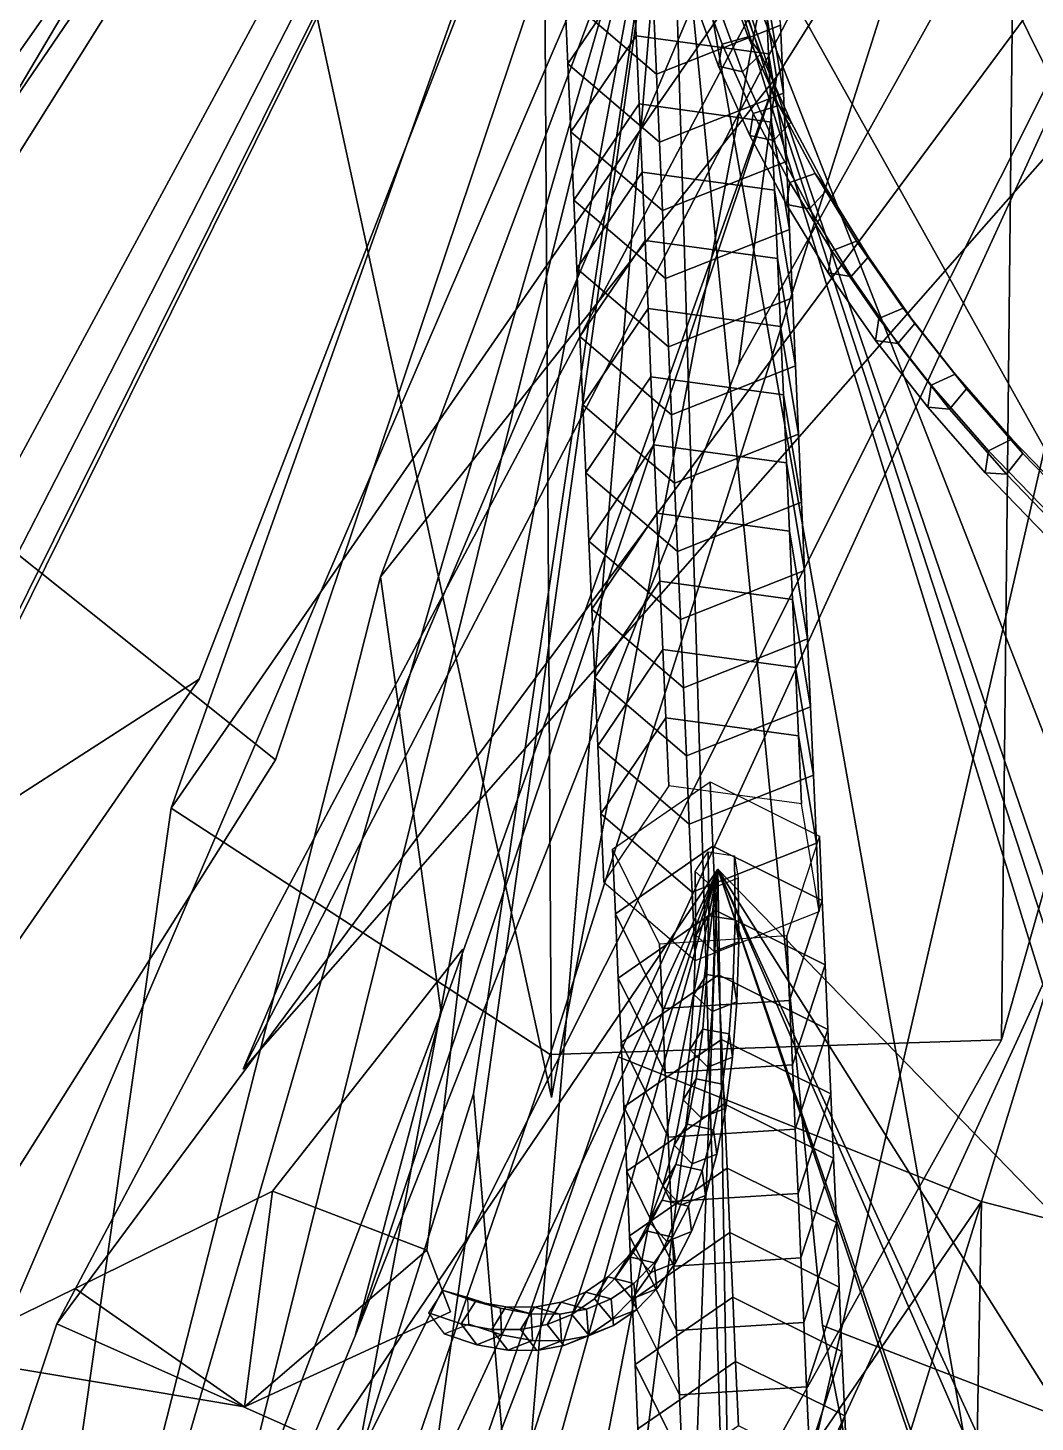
# Model space of a CAD drawing. Header units: metres. Extents: x -366 to 149, y -229 to 234.
# Drawn here: x -135.88 to -124.49, y -144.41 to -128.63 of the extents above; entities that cross this region are included whole.
import ezdxf

# ---------------------------------------------------------------- set-up
doc = ezdxf.new("R2010")
doc.units = ezdxf.units.M

msp = doc.modelspace()

# ---------------------------------------------------------------- linework, layer by layer
at = {"layer": 'coral-li_Intrnd', "color": 3}
for points in [[(-129.0708, -127.1752, 722.5532), (-129.037, -127.947, 723.6074), (-129.7748, -129.036, 722.8338), (-129.8086, -128.2641, 721.7796)], [(-129.8424, -127.4922, 720.7254), (-129.8086, -128.2641, 721.7796), (-128.7722, -129.1517, 721.0964), (-128.806, -128.3799, 720.0422)], [(-127.3688, -128.5969, 721.4577), (-127.335, -129.3687, 722.5119), (-127.5377, -128.1515, 723.4097), (-127.5715, -127.3796, 722.3555)], [(-128.806, -128.3799, 720.0422), (-128.7722, -129.1517, 721.0964), (-127.3688, -128.5969, 721.4577), (-127.4026, -127.825, 720.4035)], [(-129.037, -127.947, 723.6074), (-129.0031, -128.7189, 724.6616), (-129.741, -129.8079, 723.888), (-129.7748, -129.036, 722.8338)], [(-127.5377, -128.1515, 723.4097), (-127.5039, -128.9234, 724.4639), (-129.0031, -128.7189, 724.6616), (-129.037, -127.947, 723.6074)], [(-129.8086, -128.2641, 721.7796), (-129.7748, -129.036, 722.8338), (-128.7384, -129.9236, 722.1506), (-128.7722, -129.1517, 721.0964)], [(-127.335, -129.3687, 722.5119), (-127.3011, -130.1406, 723.5661), (-127.5039, -128.9234, 724.4639), (-127.5377, -128.1515, 723.4097)], [(-128.7722, -129.1517, 721.0964), (-128.7384, -129.9236, 722.1506), (-127.335, -129.3687, 722.5119), (-127.3688, -128.5969, 721.4577)], [(-129.0031, -128.7189, 724.6616), (-128.9693, -129.4908, 725.7158), (-129.7071, -130.5797, 724.9422), (-129.741, -129.8079, 723.888)], [(-127.5039, -128.9234, 724.4639), (-127.4701, -129.6953, 725.5181), (-128.9693, -129.4908, 725.7158), (-129.0031, -128.7189, 724.6616)], [(-127.3011, -130.1406, 723.5661), (-127.2673, -130.9125, 724.6203), (-127.4701, -129.6953, 725.5181), (-127.5039, -128.9234, 724.4639)], [(-129.7748, -129.036, 722.8338), (-129.741, -129.8079, 723.888), (-128.7046, -130.6955, 723.2048), (-128.7384, -129.9236, 722.1506)], [(-128.7384, -129.9236, 722.1506), (-128.7046, -130.6955, 723.2048), (-127.3011, -130.1406, 723.5661), (-127.335, -129.3687, 722.5119)], [(-128.9693, -129.4908, 725.7158), (-128.9355, -130.2627, 726.77), (-129.6733, -131.3516, 725.9964), (-129.7071, -130.5797, 724.9422)], [(-127.4701, -129.6953, 725.5181), (-127.4363, -130.4672, 726.5723), (-128.9355, -130.2627, 726.77), (-128.9693, -129.4908, 725.7158)], [(-127.2673, -130.9125, 724.6203), (-127.2335, -131.6844, 725.6745), (-127.4363, -130.4672, 726.5723), (-127.4701, -129.6953, 725.5181)], [(-129.741, -129.8079, 723.888), (-129.7071, -130.5797, 724.9422), (-128.6708, -131.4674, 724.259), (-128.7046, -130.6955, 723.2048)], [(-128.7046, -130.6955, 723.2048), (-128.6708, -131.4674, 724.259), (-127.2673, -130.9125, 724.6203), (-127.3011, -130.1406, 723.5661)], [(-128.9355, -130.2627, 726.77), (-128.9017, -131.0346, 727.8242), (-129.6395, -132.1235, 727.0506), (-129.6733, -131.3516, 725.9964)], [(-127.4363, -130.4672, 726.5723), (-127.4025, -131.239, 727.6265), (-128.9017, -131.0346, 727.8242), (-128.9355, -130.2627, 726.77)], [(-127.2335, -131.6844, 725.6745), (-127.1997, -132.4563, 726.7287), (-127.4025, -131.239, 727.6265), (-127.4363, -130.4672, 726.5723)], [(-129.7071, -130.5797, 724.9422), (-129.6733, -131.3516, 725.9964), (-128.637, -132.2393, 725.3132), (-128.6708, -131.4674, 724.259)], [(-128.6708, -131.4674, 724.259), (-128.637, -132.2393, 725.3132), (-127.2335, -131.6844, 725.6745), (-127.2673, -130.9125, 724.6203)], [(-128.9017, -131.0346, 727.8242), (-128.8679, -131.8064, 728.8784), (-129.6057, -132.8954, 728.1048), (-129.6395, -132.1235, 727.0506)], [(-127.4025, -131.239, 727.6265), (-127.3687, -132.0109, 728.6807), (-128.8679, -131.8064, 728.8784), (-128.9017, -131.0346, 727.8242)], [(-127.1997, -132.4563, 726.7287), (-127.1659, -133.2281, 727.7829), (-127.3687, -132.0109, 728.6807), (-127.4025, -131.239, 727.6265)], [(-129.6733, -131.3516, 725.9964), (-129.6395, -132.1235, 727.0506), (-128.6031, -133.0111, 726.3674), (-128.637, -132.2393, 725.3132)], [(-128.637, -132.2393, 725.3132), (-128.6031, -133.0111, 726.3674), (-127.1997, -132.4563, 726.7287), (-127.2335, -131.6844, 725.6745)], [(-128.8679, -131.8064, 728.8784), (-128.8341, -132.5783, 729.9326), (-129.5719, -133.6673, 729.159), (-129.6057, -132.8954, 728.1048)], [(-127.3687, -132.0109, 728.6807), (-127.3348, -132.7828, 729.7349), (-128.8341, -132.5783, 729.9326), (-128.8679, -131.8064, 728.8784)], [(-127.1659, -133.2281, 727.7829), (-127.1321, -134, 728.8371), (-127.3348, -132.7828, 729.7349), (-127.3687, -132.0109, 728.6807)], [(-129.6395, -132.1235, 727.0506), (-129.6057, -132.8954, 728.1048), (-128.5693, -133.783, 727.4216), (-128.6031, -133.0111, 726.3674)], [(-128.6031, -133.0111, 726.3674), (-128.5693, -133.783, 727.4216), (-127.1659, -133.2281, 727.7829), (-127.1997, -132.4563, 726.7287)], [(-128.8341, -132.5783, 729.9326), (-128.8003, -133.3502, 730.9868), (-129.5381, -134.4391, 730.2132), (-129.5719, -133.6673, 729.159)], [(-127.3348, -132.7828, 729.7349), (-127.301, -133.5547, 730.7891), (-128.8003, -133.3502, 730.9868), (-128.8341, -132.5783, 729.9326)], [(-127.1321, -134, 728.8371), (-127.0983, -134.7719, 729.8913), (-127.301, -133.5547, 730.7891), (-127.3348, -132.7828, 729.7349)], [(-129.6057, -132.8954, 728.1048), (-129.5719, -133.6673, 729.159), (-128.5355, -134.5549, 728.4758), (-128.5693, -133.783, 727.4216)], [(-128.8003, -133.3502, 730.9868), (-128.7664, -134.1221, 732.041), (-129.5043, -135.211, 731.2674), (-129.5381, -134.4391, 730.2132)], [(-127.301, -133.5547, 730.7891), (-127.2672, -134.3266, 731.8433), (-128.7664, -134.1221, 732.041), (-128.8003, -133.3502, 730.9868)], [(-128.5693, -133.783, 727.4216), (-128.5355, -134.5549, 728.4758), (-127.1321, -134, 728.8371), (-127.1659, -133.2281, 727.7829)], [(-129.5719, -133.6673, 729.159), (-129.5381, -134.4391, 730.2132), (-128.5017, -135.3268, 729.53), (-128.5355, -134.5549, 728.4758)], [(-127.0983, -134.7719, 729.8913), (-127.0645, -135.5438, 730.9455), (-127.2672, -134.3266, 731.8433), (-127.301, -133.5547, 730.7891)], [(-128.7664, -134.1221, 732.041), (-128.7326, -134.894, 733.0952), (-129.4704, -135.9829, 732.3216), (-129.5043, -135.211, 731.2674)], [(-127.2672, -134.3266, 731.8433), (-127.2334, -135.0984, 732.8975), (-128.7326, -134.894, 733.0952), (-128.7664, -134.1221, 732.041)], [(-128.5355, -134.5549, 728.4758), (-128.5017, -135.3268, 729.53), (-127.0983, -134.7719, 729.8913), (-127.1321, -134, 728.8371)], [(-129.5381, -134.4391, 730.2132), (-129.5043, -135.211, 731.2674), (-128.4679, -136.0987, 730.5842), (-128.5017, -135.3268, 729.53)], [(-127.0645, -135.5438, 730.9455), (-127.0306, -136.3157, 731.9997), (-127.2334, -135.0984, 732.8975), (-127.2672, -134.3266, 731.8433)], [(-128.5017, -135.3268, 729.53), (-128.4679, -136.0987, 730.5842), (-127.0645, -135.5438, 730.9455), (-127.0983, -134.7719, 729.8913)], [(-128.7326, -134.894, 733.0952), (-128.6988, -135.6658, 734.1494), (-129.4366, -136.7548, 733.3758), (-129.4704, -135.9829, 732.3216)], [(-127.2334, -135.0984, 732.8975), (-127.1996, -135.8703, 733.9517), (-128.6988, -135.6658, 734.1494), (-128.7326, -134.894, 733.0952)], [(-129.5043, -135.211, 731.2674), (-129.4704, -135.9829, 732.3216), (-128.4341, -136.8705, 731.6384), (-128.4679, -136.0987, 730.5842)], [(-127.0306, -136.3157, 731.9997), (-126.9968, -137.0876, 733.0539), (-127.1996, -135.8703, 733.9517), (-127.2334, -135.0984, 732.8975)], [(-128.4679, -136.0987, 730.5842), (-128.4341, -136.8705, 731.6384), (-127.0306, -136.3157, 731.9997), (-127.0645, -135.5438, 730.9455)], [(-128.6988, -135.6658, 734.1494), (-128.665, -136.4377, 735.2036), (-129.4028, -137.5267, 734.43), (-129.4366, -136.7548, 733.3758)], [(-127.1996, -135.8703, 733.9517), (-127.1658, -136.6422, 735.0059), (-128.665, -136.4377, 735.2036), (-128.6988, -135.6658, 734.1494)], [(-126.9968, -137.0876, 733.0539), (-126.963, -137.8594, 734.1081), (-127.1658, -136.6422, 735.0059), (-127.1996, -135.8703, 733.9517)], [(-129.4704, -135.9829, 732.3216), (-129.4366, -136.7548, 733.3758), (-128.4003, -137.6424, 732.6926), (-128.4341, -136.8705, 731.6384)], [(-128.4341, -136.8705, 731.6384), (-128.4003, -137.6424, 732.6926), (-126.9968, -137.0876, 733.0539), (-127.0306, -136.3157, 731.9997)], [(-128.665, -136.4377, 735.2036), (-128.6312, -137.2096, 736.2578), (-129.369, -138.2986, 735.4842), (-129.4028, -137.5267, 734.43)], [(-127.1658, -136.6422, 735.0059), (-127.132, -137.4141, 736.0601), (-128.6312, -137.2096, 736.2578), (-128.665, -136.4377, 735.2036)], [(-126.963, -137.8594, 734.1081), (-126.9292, -138.6313, 735.1623), (-127.132, -137.4141, 736.0601), (-127.1658, -136.6422, 735.0059)], [(-129.4366, -136.7548, 733.3758), (-129.4028, -137.5267, 734.43), (-128.3665, -138.4143, 733.7468), (-128.4003, -137.6424, 732.6926)], [(-128.4003, -137.6424, 732.6926), (-128.3665, -138.4143, 733.7468), (-126.963, -137.8594, 734.1081), (-126.9968, -137.0876, 733.0539)], [(-128.1649, -137.1631, 736.2769), (-128.133, -137.8922, 737.2727), (-129.2371, -138.6564, 736.7486), (-129.269, -137.9273, 735.7528)], [(-126.9283, -137.7786, 735.7866), (-126.8963, -138.5077, 736.7823), (-128.133, -137.8922, 737.2727), (-128.1649, -137.1631, 736.2769)], [(-129.4028, -137.5267, 734.43), (-129.369, -138.2986, 735.4842), (-128.3326, -139.1862, 734.801), (-128.3665, -138.4143, 733.7468)], [(-129.269, -137.9273, 735.7528), (-129.2371, -138.6564, 736.7486), (-128.7043, -139.7289, 735.9463), (-128.7362, -138.9998, 734.9505)], [(-128.133, -137.8922, 737.2727), (-128.101, -138.6213, 738.2685), (-129.2051, -139.3855, 737.7444), (-129.2371, -138.6564, 736.7486)], [(-128.3665, -138.4143, 733.7468), (-128.3326, -139.1862, 734.801), (-126.9292, -138.6313, 735.1623), (-126.963, -137.8594, 734.1081)], [(-126.8963, -138.5077, 736.7823), (-126.8644, -139.2368, 737.7781), (-128.101, -138.6213, 738.2685), (-128.133, -137.8922, 737.2727)], [(-127.2978, -138.9084, 734.9713), (-127.2659, -139.6375, 735.967), (-126.8963, -138.5077, 736.7823), (-126.9283, -137.7786, 735.7866)], [(-127.2659, -139.6375, 735.967), (-127.234, -140.3666, 736.9628), (-126.8644, -139.2368, 737.7781), (-126.8963, -138.5077, 736.7823)], [(-129.2371, -138.6564, 736.7486), (-129.2051, -139.3855, 737.7444), (-128.6723, -140.4579, 736.9421), (-128.7043, -139.7289, 735.9463)], [(-128.101, -138.6213, 738.2685), (-128.0691, -139.3504, 739.2643), (-129.1732, -140.1146, 738.7402), (-129.2051, -139.3855, 737.7444)], [(-126.8644, -139.2368, 737.7781), (-126.8324, -139.9659, 738.7739), (-128.0691, -139.3504, 739.2643), (-128.101, -138.6213, 738.2685)], [(-128.7362, -138.9998, 734.9505), (-128.7043, -139.7289, 735.9463), (-127.2659, -139.6375, 735.967), (-127.2978, -138.9084, 734.9713)], [(-128.0691, -139.3504, 739.2643), (-128.0372, -140.0795, 740.2601), (-129.1413, -140.8437, 739.736), (-129.1732, -140.1146, 738.7402)], [(-126.8324, -139.9659, 738.7739), (-126.8005, -140.695, 739.7697), (-128.0372, -140.0795, 740.2601), (-128.0691, -139.3504, 739.2643)], [(-127.234, -140.3666, 736.9628), (-127.202, -141.0957, 737.9586), (-126.8324, -139.9659, 738.7739), (-126.8644, -139.2368, 737.7781)], [(-129.2051, -139.3855, 737.7444), (-129.1732, -140.1146, 738.7402), (-128.6404, -141.187, 737.9379), (-128.6723, -140.4579, 736.9421)], [(-128.7043, -139.7289, 735.9463), (-128.6723, -140.4579, 736.9421), (-127.234, -140.3666, 736.9628), (-127.2659, -139.6375, 735.967)], [(-127.202, -141.0957, 737.9586), (-127.1701, -141.8248, 738.9544), (-126.8005, -140.695, 739.7697), (-126.8324, -139.9659, 738.7739)], [(-129.1732, -140.1146, 738.7402), (-129.1413, -140.8437, 739.736), (-128.6085, -141.9161, 738.9337), (-128.6404, -141.187, 737.9379)], [(-128.0372, -140.0795, 740.2601), (-128.0052, -140.8086, 741.2559), (-129.1093, -141.5728, 740.7318), (-129.1413, -140.8437, 739.736)], [(-126.8005, -140.695, 739.7697), (-126.7686, -141.4241, 740.7655), (-128.0052, -140.8086, 741.2559), (-128.0372, -140.0795, 740.2601)], [(-128.6723, -140.4579, 736.9421), (-128.6404, -141.187, 737.9379), (-127.202, -141.0957, 737.9586), (-127.234, -140.3666, 736.9628)], [(-127.1701, -141.8248, 738.9544), (-127.1382, -142.5539, 739.9502), (-126.7686, -141.4241, 740.7655), (-126.8005, -140.695, 739.7697)], [(-129.1413, -140.8437, 739.736), (-129.1093, -141.5728, 740.7318), (-128.5765, -142.6452, 739.9294), (-128.6085, -141.9161, 738.9337)], [(-128.0052, -140.8086, 741.2559), (-127.9733, -141.5377, 742.2516), (-129.0774, -142.3019, 741.7275), (-129.1093, -141.5728, 740.7318)], [(-126.7686, -141.4241, 740.7655), (-126.7366, -142.1532, 741.7613), (-127.9733, -141.5377, 742.2516), (-128.0052, -140.8086, 741.2559)], [(-128.6404, -141.187, 737.9379), (-128.6085, -141.9161, 738.9337), (-127.1701, -141.8248, 738.9544), (-127.202, -141.0957, 737.9586)], [(-127.9733, -141.5377, 742.2516), (-127.9413, -142.2668, 743.2474), (-129.0455, -143.031, 742.7233), (-129.0774, -142.3019, 741.7275)], [(-126.7366, -142.1532, 741.7613), (-126.7047, -142.8823, 742.7571), (-127.9413, -142.2668, 743.2474), (-127.9733, -141.5377, 742.2516)], [(-127.1382, -142.5539, 739.9502), (-127.1062, -143.283, 740.946), (-126.7366, -142.1532, 741.7613), (-126.7686, -141.4241, 740.7655)], [(-129.1093, -141.5728, 740.7318), (-129.0774, -142.3019, 741.7275), (-128.5446, -143.3743, 740.9252), (-128.5765, -142.6452, 739.9294)], [(-128.6085, -141.9161, 738.9337), (-128.5765, -142.6452, 739.9294), (-127.1382, -142.5539, 739.9502), (-127.1701, -141.8248, 738.9544)], [(-127.1062, -143.283, 740.946), (-127.0743, -144.0121, 741.9418), (-126.7047, -142.8823, 742.7571), (-126.7366, -142.1532, 741.7613)], [(-129.0774, -142.3019, 741.7275), (-129.0455, -143.031, 742.7233), (-128.5126, -144.1034, 741.921), (-128.5446, -143.3743, 740.9252)], [(-127.9413, -142.2668, 743.2474), (-127.9094, -142.9959, 744.2432), (-129.0135, -143.7601, 743.7191), (-129.0455, -143.031, 742.7233)], [(-126.7047, -142.8823, 742.7571), (-126.6728, -143.6114, 743.7529), (-127.9094, -142.9959, 744.2432), (-127.9413, -142.2668, 743.2474)], [(-128.5765, -142.6452, 739.9294), (-128.5446, -143.3743, 740.9252), (-127.1062, -143.283, 740.946), (-127.1382, -142.5539, 739.9502)], [(-127.0743, -144.0121, 741.9418), (-127.0423, -144.7412, 742.9376), (-126.6728, -143.6114, 743.7529), (-126.7047, -142.8823, 742.7571)], [(-129.0455, -143.031, 742.7233), (-129.0135, -143.7601, 743.7191), (-128.4807, -144.8325, 742.9168), (-128.5126, -144.1034, 741.921)], [(-127.9094, -142.9959, 744.2432), (-127.8775, -143.725, 745.239), (-128.9816, -144.4892, 744.7149), (-129.0135, -143.7601, 743.7191)], [(-126.6728, -143.6114, 743.7529), (-126.6408, -144.3405, 744.7487), (-127.8775, -143.725, 745.239), (-127.9094, -142.9959, 744.2432)], [(-128.5446, -143.3743, 740.9252), (-128.5126, -144.1034, 741.921), (-127.0743, -144.0121, 741.9418), (-127.1062, -143.283, 740.946)], [(-127.0423, -144.7412, 742.9376), (-127.0104, -145.4703, 743.9333), (-126.6408, -144.3405, 744.7487), (-126.6728, -143.6114, 743.7529)], [(-129.0135, -143.7601, 743.7191), (-128.9816, -144.4892, 744.7149), (-128.4488, -145.5616, 743.9126), (-128.4807, -144.8325, 742.9168)], [(-127.8775, -143.725, 745.239), (-127.8455, -144.4541, 746.2348), (-128.9496, -145.2183, 745.7107), (-128.9816, -144.4892, 744.7149)], [(-126.6408, -144.3405, 744.7487), (-126.6089, -145.0696, 745.7444), (-127.8455, -144.4541, 746.2348), (-127.8775, -143.725, 745.239)], [(-128.5126, -144.1034, 741.921), (-128.4807, -144.8325, 742.9168), (-127.0423, -144.7412, 742.9376), (-127.0743, -144.0121, 741.9418)], [(-127.0104, -145.4703, 743.9333), (-126.9785, -146.1994, 744.9291), (-126.6089, -145.0696, 745.7444), (-126.6408, -144.3405, 744.7487)]]:
    msp.add_3dface(points, dxfattribs=at)
at = {"layer": 'coral-li_Leaf', "color": 3}
for points in [[(-130.9624, -139.0569, 759.811), (-133.1177, -141.7992, 761.4067), (-131.3704, -142.4635, 759.0169)], [(-130.9624, -139.0569, 759.811), (-131.3704, -142.4635, 759.0169), (-133.1177, -141.7992, 761.4067)], [(-133.4329, -144.2392, 758.2195), (-133.1177, -141.7992, 761.4067), (-135.3484, -142.899, 760.5157)], [(-133.4329, -144.2392, 758.2195), (-135.3484, -142.899, 760.5157), (-133.1177, -141.7992, 761.4067)], [(-131.3704, -142.4635, 759.0169), (-133.1177, -141.7992, 761.4067), (-133.4329, -144.2392, 758.2195)], [(-131.3704, -142.4635, 759.0169), (-133.4329, -144.2392, 758.2195), (-133.1177, -141.7992, 761.4067)], [(-131.3704, -142.4635, 759.0169), (-133.4329, -144.2392, 758.2195), (-131.1022, -143.164, 755.0024)], [(-131.3704, -142.4635, 759.0169), (-131.1022, -143.164, 755.0024), (-133.4329, -144.2392, 758.2195)], [(-135.3484, -142.899, 760.5157), (-136.8984, -143.6559, 757.7507), (-133.4329, -144.2392, 758.2195)], [(-135.3484, -142.899, 760.5157), (-133.4329, -144.2392, 758.2195), (-136.8984, -143.6559, 757.7507)]]:
    msp.add_3dface(points, dxfattribs=at)
at = {"layer": 'coral-li_Mrstm', "color": 3}
for points in [[(-115.316, -109.9494, 660.9899), (-129.2063, -140.2765, 684.9981), (-125.0943, -141.915, 686.2637)], [(-115.316, -109.9494, 660.9899), (-125.0943, -141.915, 686.2637), (-129.2063, -140.2765, 684.9981)], [(-115.316, -109.9494, 660.9899), (-128.1142, -124.7295, 697.14), (-127.4127, -129.1819, 696.203)], [(-115.316, -109.9494, 660.9899), (-127.4127, -129.1819, 696.203), (-128.1142, -124.7295, 697.14)], [(-127.4127, -129.1819, 696.203), (-127.8384, -132.4329, 693.1108), (-115.316, -109.9494, 660.9899)], [(-127.4127, -129.1819, 696.203), (-115.316, -109.9494, 660.9899), (-127.8384, -132.4329, 693.1108)], [(-125.0943, -141.915, 686.2637), (-120.9444, -142.993, 684.8754), (-115.316, -109.9494, 660.9899)], [(-125.0943, -141.915, 686.2637), (-115.316, -109.9494, 660.9899), (-120.9444, -142.993, 684.8754)], [(-133.8232, -111.5832, 578.115), (-157.8643, -129.5483, 594.3928), (-138.3746, -111.2272, 575.8004)], [(-133.8232, -111.5832, 578.115), (-138.3746, -111.2272, 575.8004), (-157.8643, -129.5483, 594.3928)], [(-125.2433, -113.5908, 701.1747), (-145.7638, -135.4801, 729.261), (-142.1187, -137.6477, 731.0524)], [(-125.2433, -113.5908, 701.1747), (-142.1187, -137.6477, 731.0524), (-145.7638, -135.4801, 729.261)], [(-144.0004, -133.3907, 732.9918), (-144.5705, -136.2678, 729.57), (-125.2433, -113.5908, 701.1747)], [(-144.0004, -133.3907, 732.9918), (-125.2433, -113.5908, 701.1747), (-144.5705, -136.2678, 729.57)], [(-140.4882, -131.3147, 735.9547), (-144.2255, -130.2886, 733.6545), (-125.2433, -113.5908, 701.1747)], [(-140.4882, -131.3147, 735.9547), (-125.2433, -113.5908, 701.1747), (-144.2255, -130.2886, 733.6545)], [(-125.2433, -113.5908, 701.1747), (-144.1122, -128.9742, 734.2865), (-144.0004, -133.3907, 732.9918)], [(-125.2433, -113.5908, 701.1747), (-144.0004, -133.3907, 732.9918), (-144.1122, -128.9742, 734.2865)], [(-142.1187, -137.6477, 731.0524), (-138.2538, -139.7788, 730.1401), (-125.2433, -113.5908, 701.1747)], [(-142.1187, -137.6477, 731.0524), (-125.2433, -113.5908, 701.1747), (-138.2538, -139.7788, 730.1401)], [(-125.2433, -113.5908, 701.1747), (-136.32, -129.8559, 737.2556), (-140.4882, -131.3147, 735.9547)], [(-125.2433, -113.5908, 701.1747), (-140.4882, -131.3147, 735.9547), (-136.32, -129.8559, 737.2556)], [(-125.2433, -113.5908, 701.1747), (-139.0078, -140.4434, 729.0773), (-137.4261, -138.2424, 732.7986)], [(-125.2433, -113.5908, 701.1747), (-137.4261, -138.2424, 732.7986), (-139.0078, -140.4434, 729.0773)], [(-136.4031, -134.2693, 735.8741), (-137.6924, -130.0485, 736.7871), (-125.2433, -113.5908, 701.1747)], [(-136.4031, -134.2693, 735.8741), (-125.2433, -113.5908, 701.1747), (-137.6924, -130.0485, 736.7871)], [(-137.4261, -138.2424, 732.7986), (-133.946, -136.0023, 734.5823), (-125.2433, -113.5908, 701.1747)], [(-137.4261, -138.2424, 732.7986), (-125.2433, -113.5908, 701.1747), (-133.946, -136.0023, 734.5823)], [(-125.2433, -113.5908, 701.1747), (-133.0831, -136.9149, 734.0928), (-136.4031, -134.2693, 735.8741)], [(-125.2433, -113.5908, 701.1747), (-136.4031, -134.2693, 735.8741), (-133.0831, -136.9149, 734.0928)], [(-158.5461, -133.2784, 779.7484), (-161.0388, -133.6562, 776.0128), (-134.3635, -115.111, 750.7426)], [(-158.5461, -133.2784, 779.7484), (-134.3635, -115.111, 750.7426), (-161.0388, -133.6562, 776.0128)], [(-134.3635, -115.111, 750.7426), (-155.83, -130.5075, 782.2261), (-158.5461, -133.2784, 779.7484)], [(-134.3635, -115.111, 750.7426), (-158.5461, -133.2784, 779.7484), (-155.83, -130.5075, 782.2261)], [(-134.3635, -115.111, 750.7426), (-147.1542, -129.9478, 786.8721), (-145.1234, -134.0657, 786.5355)], [(-134.3635, -115.111, 750.7426), (-145.1234, -134.0657, 786.5355), (-147.1542, -129.9478, 786.8721)], [(-145.1234, -134.0657, 786.5355), (-144.2177, -137.5428, 783.8151), (-134.3635, -115.111, 750.7426)], [(-145.1234, -134.0657, 786.5355), (-134.3635, -115.111, 750.7426), (-144.2177, -137.5428, 783.8151)], [(-124.0501, -129.7249, 697.9116), (-125.9297, -125.9117, 700.762), (-120.3984, -115.4135, 681.2779)], [(-124.0501, -129.7249, 697.9116), (-120.3984, -115.4135, 681.2779), (-125.9297, -125.9117, 700.762)], [(-146.9071, -126.3464, 576.8785), (-144.584, -130.7989, 575.8901), (-132.6631, -115.9681, 563.3054)], [(-146.9071, -126.3464, 576.8785), (-132.6631, -115.9681, 563.3054), (-144.584, -130.7989, 575.8901)], [(-132.6631, -115.9681, 563.3054), (-144.584, -130.7989, 575.8901), (-142.5779, -133.767, 572.2343)], [(-132.6631, -115.9681, 563.3054), (-142.5779, -133.767, 572.2343), (-144.584, -130.7989, 575.8901)], [(-132.6631, -115.9681, 563.3054), (-142.5779, -133.767, 572.2343), (-130.5162, -118.5428, 560.2932)], [(-132.6631, -115.9681, 563.3054), (-130.5162, -118.5428, 560.2932), (-142.5779, -133.767, 572.2343)], [(-133.9597, -120.5828, 570.5696), (-152.807, -141.6295, 586.7869), (-134.4089, -116.3648, 573.4341)], [(-133.9597, -120.5828, 570.5696), (-134.4089, -116.3648, 573.4341), (-152.807, -141.6295, 586.7869)], [(-129.4975, -119.6994, 595.1965), (-143.6598, -142.2723, 616.5408), (-132.3448, -123.1542, 592.7153)], [(-129.4975, -119.6994, 595.1965), (-132.3448, -123.1542, 592.7153), (-143.6598, -142.2723, 616.5408)], [(-130.7035, -123.601, 568.0227), (-152.807, -141.6295, 586.7869), (-133.9597, -120.5828, 570.5696)], [(-130.7035, -123.601, 568.0227), (-133.9597, -120.5828, 570.5696), (-152.807, -141.6295, 586.7869)], [(-134.2988, -120.7339, 691.675), (-129.9617, -140.7368, 719.002), (-130.0625, -123.5833, 691.3084)], [(-134.2988, -120.7339, 691.675), (-130.0625, -123.5833, 691.3084), (-129.9617, -140.7368, 719.002)], [(-125.9297, -125.9117, 700.762), (-133.4472, -140.4173, 728.9447), (-125.2726, -121.0544, 702.2363)], [(-125.9297, -125.9117, 700.762), (-125.2726, -121.0544, 702.2363), (-133.4472, -140.4173, 728.9447)], [(-124.6932, -123.6214, 674.8621), (-134.265, -137.461, 689.4111), (-128.5433, -121.3377, 674.3395)], [(-124.6932, -123.6214, 674.8621), (-128.5433, -121.3377, 674.3395), (-134.265, -137.461, 689.4111)], [(-115.3404, -122.4478, 676.9957), (-124.7266, -149.366, 706.5995), (-120.5564, -151.2839, 706.9534)], [(-115.3404, -122.4478, 676.9957), (-120.5564, -151.2839, 706.9534), (-124.7266, -149.366, 706.5995)], [(-132.3448, -123.1542, 592.7153), (-143.6598, -142.2723, 616.5408), (-135.8628, -123.8522, 589.0637)], [(-132.3448, -123.1542, 592.7153), (-135.8628, -123.8522, 589.0637), (-143.6598, -142.2723, 616.5408)], [(-120.1062, -123.3096, 675.101), (-124.8669, -140.0845, 689.8209), (-124.6932, -123.6214, 674.8621)], [(-120.1062, -123.3096, 675.101), (-124.6932, -123.6214, 674.8621), (-124.8669, -140.0845, 689.8209)], [(-124.6932, -123.6214, 674.8621), (-129.9759, -140.2505, 689.5592), (-134.265, -137.461, 689.4111)], [(-124.6932, -123.6214, 674.8621), (-134.265, -137.461, 689.4111), (-129.9759, -140.2505, 689.5592)], [(-130.0625, -123.5833, 691.3084), (-129.9617, -140.7368, 719.002), (-127.2596, -126.5617, 688.231)], [(-130.0625, -123.5833, 691.3084), (-127.2596, -126.5617, 688.231), (-129.9617, -140.7368, 719.002)], [(-124.8669, -140.0845, 689.8209), (-129.9759, -140.2505, 689.5592), (-124.6932, -123.6214, 674.8621)], [(-124.8669, -140.0845, 689.8209), (-124.6932, -123.6214, 674.8621), (-129.9759, -140.2505, 689.5592)], [(-125.5897, -124.473, 552.3632), (-135.5568, -143.2979, 560.5494), (-122.6452, -125.8688, 555.6153)], [(-125.5897, -124.473, 552.3632), (-122.6452, -125.8688, 555.6153), (-135.5568, -143.2979, 560.5494)], [(-128.1142, -124.7295, 697.14), (-131.894, -134.8443, 717.2431), (-127.4127, -129.1819, 696.203)], [(-128.1142, -124.7295, 697.14), (-127.4127, -129.1819, 696.203), (-131.894, -134.8443, 717.2431)], [(-128.6175, -125.8018, 718.6829), (-138.6501, -149.1609, 750.9749), (-135.1455, -152.1262, 750.6297)], [(-128.6175, -125.8018, 718.6829), (-135.1455, -152.1262, 750.6297), (-138.6501, -149.1609, 750.9749)], [(-135.5568, -143.2979, 560.5494), (-132.1465, -144.816, 564.0513), (-122.6452, -125.8688, 555.6153)], [(-135.5568, -143.2979, 560.5494), (-122.6452, -125.8688, 555.6153), (-132.1465, -144.816, 564.0513)], [(-135.1455, -152.1262, 750.6297), (-132.6443, -154.5998, 747.8125), (-128.6175, -125.8018, 718.6829)], [(-135.1455, -152.1262, 750.6297), (-128.6175, -125.8018, 718.6829), (-132.6443, -154.5998, 747.8125)], [(-132.1814, -144.9517, 755.7877), (-134.8843, -147.4097, 753.1489), (-128.6175, -125.8018, 718.6829)], [(-132.1814, -144.9517, 755.7877), (-128.6175, -125.8018, 718.6829), (-134.8843, -147.4097, 753.1489)], [(-124.0501, -129.7249, 697.9116), (-133.4472, -140.4173, 728.9447), (-125.9297, -125.9117, 700.762)], [(-124.0501, -129.7249, 697.9116), (-125.9297, -125.9117, 700.762), (-133.4472, -140.4173, 728.9447)], [(-128.6175, -125.8018, 718.6829), (-130.8439, -140.6953, 756.9229), (-132.1814, -144.9517, 755.7877)], [(-128.6175, -125.8018, 718.6829), (-132.1814, -144.9517, 755.7877), (-130.8439, -140.6953, 756.9229)], [(-122.6452, -125.8688, 555.6153), (-132.1465, -144.816, 564.0513), (-127.1727, -145.4994, 565.0477)], [(-122.6452, -125.8688, 555.6153), (-127.1727, -145.4994, 565.0477), (-132.1465, -144.816, 564.0513)], [(-128.6175, -125.8018, 718.6829), (-131.2799, -157.6488, 744.5238), (-127.6882, -156.5202, 747.1733)], [(-128.6175, -125.8018, 718.6829), (-127.6882, -156.5202, 747.1733), (-131.2799, -157.6488, 744.5238)], [(-127.6882, -156.5202, 747.1733), (-123.4426, -155.0086, 747.2181), (-128.6175, -125.8018, 718.6829)], [(-127.6882, -156.5202, 747.1733), (-128.6175, -125.8018, 718.6829), (-123.4426, -155.0086, 747.2181)], [(-128.6175, -125.8018, 718.6829), (-118.8498, -154.5083, 746.4246), (-120.0456, -152.1022, 750.163)], [(-128.6175, -125.8018, 718.6829), (-120.0456, -152.1022, 750.163), (-118.8498, -154.5083, 746.4246)], [(-120.0456, -152.1022, 750.163), (-119.9098, -148.075, 752.1815), (-128.6175, -125.8018, 718.6829)], [(-120.0456, -152.1022, 750.163), (-128.6175, -125.8018, 718.6829), (-119.9098, -148.075, 752.1815)], [(-128.6175, -125.8018, 718.6829), (-118.4219, -144.05, 754.0682), (-122.7083, -144.9366, 755.4949)], [(-128.6175, -125.8018, 718.6829), (-122.7083, -144.9366, 755.4949), (-118.4219, -144.05, 754.0682)], [(-122.7083, -144.9366, 755.4949), (-126.8951, -143.3163, 755.8898), (-128.6175, -125.8018, 718.6829)], [(-122.7083, -144.9366, 755.4949), (-128.6175, -125.8018, 718.6829), (-126.8951, -143.3163, 755.8898)], [(-122.6452, -125.8688, 555.6153), (-127.1727, -145.4994, 565.0477), (-118.3101, -126.1753, 556.8085)], [(-122.6452, -125.8688, 555.6153), (-118.3101, -126.1753, 556.8085), (-127.1727, -145.4994, 565.0477)], [(-127.4127, -129.1819, 696.203), (-131.2085, -139.7739, 716.0485), (-132.1799, -143.4334, 712.6042)], [(-127.4127, -129.1819, 696.203), (-132.1799, -143.4334, 712.6042), (-131.2085, -139.7739, 716.0485)], [(-127.4127, -129.1819, 696.203), (-132.1799, -143.4334, 712.6042), (-127.8384, -132.4329, 693.1108)], [(-127.4127, -129.1819, 696.203), (-127.8384, -132.4329, 693.1108), (-132.1799, -143.4334, 712.6042)], [(-131.894, -134.8443, 717.2431), (-131.2085, -139.7739, 716.0485), (-127.4127, -129.1819, 696.203)], [(-131.894, -134.8443, 717.2431), (-127.4127, -129.1819, 696.203), (-131.2085, -139.7739, 716.0485)], [(-115.3633, -134.1192, 691.943), (-129.7973, -156.1715, 723.4775), (-126.888, -159.7149, 723.0594)], [(-115.3633, -134.1192, 691.943), (-126.888, -159.7149, 723.0594), (-129.7973, -156.1715, 723.4775)], [(-126.888, -159.7149, 723.0594), (-124.8514, -162.5214, 720.1807), (-115.3633, -134.1192, 691.943)], [(-126.888, -159.7149, 723.0594), (-115.3633, -134.1192, 691.943), (-124.8514, -162.5214, 720.1807)], [(-133.0831, -136.9149, 734.0928), (-141.0995, -149.6328, 751.2603), (-136.4031, -134.2693, 735.8741)], [(-133.0831, -136.9149, 734.0928), (-136.4031, -134.2693, 735.8741), (-141.0995, -149.6328, 751.2603)], [(-131.894, -134.8443, 717.2431), (-137.101, -155.3237, 744.0604), (-131.2085, -139.7739, 716.0485)], [(-131.894, -134.8443, 717.2431), (-131.2085, -139.7739, 716.0485), (-137.101, -155.3237, 744.0604)], [(-137.4261, -138.2424, 732.7986), (-142.0465, -147.7145, 752.3883), (-133.946, -136.0023, 734.5823)], [(-137.4261, -138.2424, 732.7986), (-133.946, -136.0023, 734.5823), (-142.0465, -147.7145, 752.3883)], [(-129.9759, -140.2505, 689.5592), (-137.9735, -163.5519, 710.8728), (-134.265, -137.461, 689.4111)], [(-129.9759, -140.2505, 689.5592), (-134.265, -137.461, 689.4111), (-137.9735, -163.5519, 710.8728)], [(-139.7662, -163.3727, 766.91), (-143.2607, -160.5477, 766.5654), (-128.0765, -138.1519, 735.5501)], [(-139.7662, -163.3727, 766.91), (-128.0765, -138.1519, 735.5501), (-143.2607, -160.5477, 766.5654)], [(-128.0765, -138.1519, 735.5501), (-135.177, -163.7386, 766.9185), (-139.7662, -163.3727, 766.91)], [(-128.0765, -138.1519, 735.5501), (-139.7662, -163.3727, 766.91), (-135.177, -163.7386, 766.9185)], [(-128.0765, -138.1519, 735.5501), (-131.5956, -156.2744, 772.2688), (-132.7657, -152.5067, 774.6415)], [(-128.0765, -138.1519, 735.5501), (-132.7657, -152.5067, 774.6415), (-131.5956, -156.2744, 772.2688)], [(-132.7657, -152.5067, 774.6415), (-131.9277, -148.1272, 775.296), (-128.0765, -138.1519, 735.5501)], [(-132.7657, -152.5067, 774.6415), (-128.0765, -138.1519, 735.5501), (-131.9277, -148.1272, 775.296)], [(-129.3048, -171.9527, 760.2924), (-132.4074, -172.9089, 757.1666), (-128.0765, -138.1519, 735.5501)], [(-129.3048, -171.9527, 760.2924), (-128.0765, -138.1519, 735.5501), (-132.4074, -172.9089, 757.1666)], [(-128.0765, -138.1519, 735.5501), (-127.5837, -168.6915, 763.0485), (-129.3048, -171.9527, 760.2924)], [(-128.0765, -138.1519, 735.5501), (-129.3048, -171.9527, 760.2924), (-127.5837, -168.6915, 763.0485)], [(-128.0765, -138.1519, 735.5501), (-121.7554, -156.5445, 771.7554), (-117.9124, -154.2698, 772.8743)], [(-128.0765, -138.1519, 735.5501), (-117.9124, -154.2698, 772.8743), (-121.7554, -156.5445, 771.7554)], [(-117.9124, -154.2698, 772.8743), (-113.9645, -152.6962, 771.3746), (-128.0765, -138.1519, 735.5501)], [(-117.9124, -154.2698, 772.8743), (-128.0765, -138.1519, 735.5501), (-113.9645, -152.6962, 771.3746)], [(-128.0765, -138.1519, 735.5501), (-119.2384, -164.3345, 765.971), (-115.7412, -166.4695, 763.8722)], [(-128.0765, -138.1519, 735.5501), (-115.7412, -166.4695, 763.8722), (-119.2384, -164.3345, 765.971)], [(-115.7412, -166.4695, 763.8722), (-114.2655, -168.2433, 760.0009), (-128.0765, -138.1519, 735.5501)], [(-115.7412, -166.4695, 763.8722), (-128.0765, -138.1519, 735.5501), (-114.2655, -168.2433, 760.0009)], [(-131.2085, -139.7739, 716.0485), (-137.101, -155.3237, 744.0604), (-132.1799, -143.4334, 712.6042)], [(-131.2085, -139.7739, 716.0485), (-132.1799, -143.4334, 712.6042), (-137.101, -155.3237, 744.0604)], [(-124.8669, -140.0845, 689.8209), (-137.9735, -163.5519, 710.8728), (-129.9759, -140.2505, 689.5592)], [(-124.8669, -140.0845, 689.8209), (-129.9759, -140.2505, 689.5592), (-137.9735, -163.5519, 710.8728)], [(-129.2063, -140.2765, 684.9981), (-134.5332, -155.6826, 700.9672), (-125.0943, -141.915, 686.2637)], [(-129.2063, -140.2765, 684.9981), (-125.0943, -141.915, 686.2637), (-134.5332, -155.6826, 700.9672)], [(-130.8439, -140.6953, 756.9229), (-129.9075, -151.8289, 776.8201), (-132.1814, -144.9517, 755.7877)], [(-130.8439, -140.6953, 756.9229), (-132.1814, -144.9517, 755.7877), (-129.9075, -151.8289, 776.8201)], [(-134.5332, -155.6826, 700.9672), (-129.9143, -157.5114, 702.1998), (-125.0943, -141.915, 686.2637)], [(-134.5332, -155.6826, 700.9672), (-125.0943, -141.915, 686.2637), (-129.9143, -157.5114, 702.1998)], [(-125.0943, -141.915, 686.2637), (-129.9143, -157.5114, 702.1998), (-125.4073, -159.1089, 700.3741)], [(-125.0943, -141.915, 686.2637), (-125.4073, -159.1089, 700.3741), (-129.9143, -157.5114, 702.1998)], [(-125.0943, -141.915, 686.2637), (-125.4073, -159.1089, 700.3741), (-120.9444, -142.993, 684.8754)], [(-125.0943, -141.915, 686.2637), (-120.9444, -142.993, 684.8754), (-125.4073, -159.1089, 700.3741)], [(-135.5568, -143.2979, 560.5494), (-145.1057, -172.224, 575.9698), (-132.1465, -144.816, 564.0513)], [(-135.5568, -143.2979, 560.5494), (-132.1465, -144.816, 564.0513), (-145.1057, -172.224, 575.9698)], [(-122.7083, -144.9366, 755.4949), (-124.4683, -155.6666, 774.9011), (-126.8951, -143.3163, 755.8898)], [(-122.7083, -144.9366, 755.4949), (-126.8951, -143.3163, 755.8898), (-124.4683, -155.6666, 774.9011)]]:
    msp.add_3dface(points, dxfattribs=at)
at = {"layer": 'coral-li_Petiole', "color": 3}
for points in [[(-128.0223, -127.9494, 721.935), (-127.7356, -128.7297, 722.9469), (-128.0297, -128.8132, 722.9658), (-128.3192, -128.0244, 721.9427)], [(-127.8777, -128.1482, 721.7522), (-127.5927, -128.9232, 722.7573), (-127.7356, -128.7297, 722.9469), (-128.0223, -127.9494, 721.935)], [(-128.3192, -128.0244, 721.9427), (-128.0297, -128.8132, 722.9658), (-128.0683, -129.0632, 722.784), (-128.3578, -128.2744, 721.7609)], [(-128.0839, -128.3479, 721.6452), (-127.7972, -129.1281, 722.6572), (-127.5927, -128.9232, 722.7573), (-127.8777, -128.1482, 721.7522)], [(-128.3578, -128.2744, 721.7609), (-128.0683, -129.0632, 722.784), (-127.7972, -129.1281, 722.6572), (-128.0839, -128.3479, 721.6452)], [(-127.7356, -128.7297, 722.9469), (-127.387, -129.5069, 723.9417), (-127.6776, -129.599, 723.9715), (-128.0297, -128.8132, 722.9658)], [(-127.5927, -128.9232, 722.7573), (-127.2462, -129.6952, 723.7452), (-127.387, -129.5069, 723.9417), (-127.7356, -128.7297, 722.9469)], [(-128.0297, -128.8132, 722.9658), (-127.6776, -129.599, 723.9715), (-127.7162, -129.849, 723.7897), (-128.0683, -129.0632, 722.784)], [(-127.7972, -129.1281, 722.6572), (-127.4486, -129.9054, 723.6519), (-127.2462, -129.6952, 723.7452), (-127.5927, -128.9232, 722.7573)], [(-128.0683, -129.0632, 722.784), (-127.7162, -129.849, 723.7897), (-127.4486, -129.9054, 723.6519), (-127.7972, -129.1281, 722.6572)], [(-127.387, -129.5069, 723.9417), (-126.9774, -130.2793, 724.9167), (-127.2638, -130.3799, 724.9573), (-127.6776, -129.599, 723.9715)], [(-127.2462, -129.6952, 723.7452), (-126.8392, -130.4624, 724.7137), (-126.9774, -130.2793, 724.9167), (-127.387, -129.5069, 723.9417)], [(-127.6776, -129.599, 723.9715), (-127.2638, -130.3799, 724.9573), (-127.3025, -130.6299, 724.7756), (-127.7162, -129.849, 723.7897)], [(-127.4486, -129.9054, 723.6519), (-127.039, -130.6778, 724.627), (-126.8392, -130.4624, 724.7137), (-127.2462, -129.6952, 723.7452)], [(-127.7162, -129.849, 723.7897), (-127.3025, -130.6299, 724.7756), (-127.039, -130.6778, 724.627), (-127.4486, -129.9054, 723.6519)], [(-126.9774, -130.2793, 724.9167), (-126.5078, -131.045, 725.8698), (-126.7894, -131.154, 725.921), (-127.2638, -130.3799, 724.9573)], [(-126.8392, -130.4624, 724.7137), (-126.3725, -131.2229, 725.6602), (-126.5078, -131.045, 725.8698), (-126.9774, -130.2793, 724.9167)], [(-127.2638, -130.3799, 724.9573), (-126.7894, -131.154, 725.921), (-126.828, -131.404, 725.7391), (-127.3025, -130.6299, 724.7756)], [(-127.039, -130.6778, 724.627), (-126.5693, -131.4435, 725.58), (-126.3725, -131.2229, 725.6602), (-126.8392, -130.4624, 724.7137)], [(-127.3025, -130.6299, 724.7756), (-126.828, -131.404, 725.7391), (-126.5693, -131.4435, 725.58), (-127.039, -130.6778, 724.627)], [(-126.5078, -131.045, 725.8698), (-125.9792, -131.8021, 726.7985), (-126.2554, -131.9194, 726.86), (-126.7894, -131.154, 725.921)], [(-126.3725, -131.2229, 725.6602), (-125.8474, -131.9749, 726.5826), (-125.9792, -131.8021, 726.7985), (-126.5078, -131.045, 725.8698)], [(-126.7894, -131.154, 725.921), (-126.2554, -131.9194, 726.86), (-126.2941, -132.1694, 726.6782), (-126.828, -131.404, 725.7391)], [(-126.5693, -131.4435, 725.58), (-126.0408, -132.2006, 726.5087), (-125.8474, -131.9749, 726.5826), (-126.3725, -131.2229, 725.6602)], [(-126.828, -131.404, 725.7391), (-126.2941, -132.1694, 726.6782), (-126.0408, -132.2006, 726.5087), (-126.5693, -131.4435, 725.58)], [(-126.2554, -131.9194, 726.86), (-125.6632, -132.6744, 727.7722), (-125.7018, -132.9243, 727.5905), (-126.2941, -132.1694, 726.6782)], [(-125.9792, -131.8021, 726.7985), (-125.3931, -132.5488, 727.7007), (-125.6632, -132.6744, 727.7722), (-126.2554, -131.9194, 726.86)], [(-125.8474, -131.9749, 726.5826), (-125.265, -132.7165, 727.4787), (-125.3931, -132.5488, 727.7007), (-125.9792, -131.8021, 726.7985)], [(-126.0408, -132.2006, 726.5087), (-125.4547, -132.9473, 727.4109), (-125.265, -132.7165, 727.4787), (-125.8474, -131.9749, 726.5826)], [(-126.2941, -132.1694, 726.6782), (-125.7018, -132.9243, 727.5905), (-125.4547, -132.9473, 727.4109), (-126.0408, -132.2006, 726.5087)], [(-125.3931, -132.5488, 727.7007), (-124.7508, -133.2833, 728.5742), (-125.0141, -133.417, 728.6555), (-125.6632, -132.6744, 727.7722)], [(-125.265, -132.7165, 727.4787), (-124.6268, -133.446, 728.3462), (-124.7508, -133.2833, 728.5742), (-125.3931, -132.5488, 727.7007)], [(-125.6632, -132.6744, 727.7722), (-125.0141, -133.417, 728.6555), (-125.0528, -133.6669, 728.4736), (-125.7018, -132.9243, 727.5905)], [(-125.4547, -132.9473, 727.4109), (-124.8123, -133.6818, 728.2844), (-124.6268, -133.446, 728.3462), (-125.265, -132.7165, 727.4787)], [(-125.7018, -132.9243, 727.5905), (-125.0528, -133.6669, 728.4736), (-124.8123, -133.6818, 728.2844), (-125.4547, -132.9473, 727.4109)], [(-124.7508, -133.2833, 728.5742), (-124.0538, -134.0039, 729.4169), (-124.3098, -134.1455, 729.5075), (-125.0141, -133.417, 728.6555)], [(-124.6268, -133.446, 728.3462), (-123.9343, -134.1617, 729.1831), (-124.0538, -134.0039, 729.4169), (-124.7508, -133.2833, 728.5742)], [(-125.0141, -133.417, 728.6555), (-124.3098, -134.1455, 729.5075), (-124.3484, -134.3955, 729.3257), (-125.0528, -133.6669, 728.4736)], [(-124.8123, -133.6818, 728.2844), (-124.1154, -134.4023, 729.1271), (-123.9343, -134.1617, 729.1831), (-124.6268, -133.446, 728.3462)], [(-125.0528, -133.6669, 728.4736), (-124.3484, -134.3955, 729.3257), (-124.1154, -134.4023, 729.1271), (-124.8123, -133.6818, 728.2844)], [(-128.1871, -137.957, 735.6805), (-128.1807, -138.6792, 736.7648), (-128.3274, -138.901, 736.6179), (-128.3338, -138.1788, 735.5337)], [(-127.8885, -138.0027, 735.6483), (-127.8821, -138.7249, 736.7325), (-128.1807, -138.6792, 736.7648), (-128.1871, -137.957, 735.6805)], [(-127.8479, -138.2532, 735.4813), (-127.8415, -138.9754, 736.5655), (-127.8821, -138.7249, 736.7325), (-127.8885, -138.0027, 735.6483)], [(-128.3338, -138.1788, 735.5337), (-128.3274, -138.901, 736.6179), (-128.1209, -139.0858, 736.4936), (-128.1273, -138.3636, 735.4094)], [(-128.1273, -138.3636, 735.4094), (-128.1209, -139.0858, 736.4936), (-127.8415, -138.9754, 736.5655), (-127.8479, -138.2532, 735.4813)], [(-128.1807, -138.6792, 736.7648), (-128.2014, -139.3457, 737.8691), (-128.3482, -139.5721, 737.7297), (-128.3274, -138.901, 736.6179)], [(-127.8821, -138.7249, 736.7325), (-127.9029, -139.3961, 737.8443), (-128.2014, -139.3457, 737.8691), (-128.1807, -138.6792, 736.7648)], [(-127.8415, -138.9754, 736.5655), (-127.8624, -139.6541, 737.6893), (-127.9029, -139.3961, 737.8443), (-127.8821, -138.7249, 736.7325)], [(-128.3274, -138.901, 736.6179), (-128.3482, -139.5721, 737.7297), (-128.1418, -139.7646, 737.6174), (-128.1209, -139.0858, 736.4936)], [(-128.1209, -139.0858, 736.4936), (-128.1418, -139.7646, 737.6174), (-127.8624, -139.6541, 737.6893), (-127.8415, -138.9754, 736.5655)], [(-128.2014, -139.3457, 737.8691), (-128.2492, -139.9621, 739.0013), (-128.3962, -140.1929, 738.8694), (-128.3482, -139.5721, 737.7297)], [(-127.9029, -139.3961, 737.8443), (-127.9509, -140.0168, 738.9841), (-128.2492, -139.9621, 739.0013), (-128.2014, -139.3457, 737.8691)], [(-127.8624, -139.6541, 737.6893), (-127.9108, -140.2819, 738.8414), (-127.9509, -140.0168, 738.9841), (-127.9029, -139.3961, 737.8443)], [(-128.3482, -139.5721, 737.7297), (-128.3962, -140.1929, 738.8694), (-128.1901, -140.3924, 738.7695), (-128.1418, -139.7646, 737.6174)], [(-128.1418, -139.7646, 737.6174), (-128.1901, -140.3924, 738.7695), (-127.9108, -140.2819, 738.8414), (-127.8624, -139.6541, 737.6893)], [(-128.2492, -139.9621, 739.0013), (-128.3238, -140.527, 740.1587), (-128.4712, -140.7617, 740.0345), (-128.3962, -140.1929, 738.8694)], [(-127.9509, -140.0168, 738.9841), (-128.0259, -140.5857, 740.1492), (-128.3238, -140.527, 740.1587), (-128.2492, -139.9621, 739.0013)], [(-127.9108, -140.2819, 738.8414), (-127.9864, -140.8573, 740.0191), (-128.0259, -140.5857, 740.1492), (-127.9509, -140.0168, 738.9841)], [(-128.3962, -140.1929, 738.8694), (-128.4712, -140.7617, 740.0345), (-128.2658, -140.9678, 739.9471), (-128.1901, -140.3924, 738.7695)], [(-128.1901, -140.3924, 738.7695), (-128.2658, -140.9678, 739.9471), (-127.9864, -140.8573, 740.0191), (-127.9108, -140.2819, 738.8414)], [(-128.3238, -140.527, 740.1587), (-128.425, -141.0389, 741.3384), (-128.573, -141.2774, 741.2222), (-128.4712, -140.7617, 740.0345)], [(-128.0259, -140.5857, 740.1492), (-128.1277, -141.1013, 741.3369), (-128.425, -141.0389, 741.3384), (-128.3238, -140.527, 740.1587)], [(-127.9864, -140.8573, 740.0191), (-128.0892, -141.3789, 741.2196), (-128.1277, -141.1013, 741.3369), (-128.0259, -140.5857, 740.1492)], [(-128.4712, -140.7617, 740.0345), (-128.573, -141.2774, 741.2222), (-128.3686, -141.4893, 741.1477), (-128.2658, -140.9678, 739.9471)], [(-128.2658, -140.9678, 739.9471), (-128.3686, -141.4893, 741.1477), (-128.0892, -141.3789, 741.2196), (-127.9864, -140.8573, 740.0191)], [(-128.425, -141.0389, 741.3384), (-128.5527, -141.4968, 742.5377), (-128.7015, -141.7385, 742.4296), (-128.573, -141.2774, 741.2222)], [(-128.1277, -141.1013, 741.3369), (-128.2562, -141.5625, 742.5442), (-128.5527, -141.4968, 742.5377), (-128.425, -141.0389, 741.3384)], [(-128.0892, -141.3789, 741.2196), (-128.219, -141.8454, 742.4401), (-128.2562, -141.5625, 742.5442), (-128.1277, -141.1013, 741.3369)], [(-128.573, -141.2774, 741.2222), (-128.7015, -141.7385, 742.4296), (-128.4984, -141.9558, 742.3682), (-128.3686, -141.4893, 741.1477)], [(-128.3686, -141.4893, 741.1477), (-128.4984, -141.9558, 742.3682), (-128.219, -141.8454, 742.4401), (-128.0892, -141.3789, 741.2196)], [(-128.5527, -141.4968, 742.5377), (-128.7065, -141.8994, 743.7536), (-128.8563, -142.1441, 743.6536), (-128.7015, -141.7385, 742.4296)], [(-128.2562, -141.5625, 742.5442), (-128.411, -141.968, 743.7682), (-128.7065, -141.8994, 743.7536), (-128.5527, -141.4968, 742.5377)], [(-128.219, -141.8454, 742.4401), (-128.3753, -142.2557, 743.6774), (-128.411, -141.968, 743.7682), (-128.2562, -141.5625, 742.5442)], [(-128.7015, -141.7385, 742.4296), (-128.8563, -142.1441, 743.6536), (-128.6547, -142.3661, 743.6055), (-128.4984, -141.9558, 742.3682)], [(-128.4984, -141.9558, 742.3682), (-128.6547, -142.3661, 743.6055), (-128.3753, -142.2557, 743.6774), (-128.219, -141.8454, 742.4401)], [(-128.7065, -141.8994, 743.7536), (-128.8861, -142.2458, 744.9832), (-129.037, -142.493, 744.8915), (-128.8563, -142.1441, 743.6536)], [(-128.411, -141.968, 743.7682), (-128.5916, -142.317, 745.0061), (-128.8861, -142.2458, 744.9832), (-128.7065, -141.8994, 743.7536)], [(-128.3753, -142.2557, 743.6774), (-128.5578, -142.6088, 744.9287), (-128.5916, -142.317, 745.0061), (-128.411, -141.968, 743.7682)], [(-128.8563, -142.1441, 743.6536), (-129.037, -142.493, 744.8915), (-128.8372, -142.7192, 744.8568), (-128.6547, -142.3661, 743.6055)], [(-128.8861, -142.2458, 744.9832), (-129.0909, -142.5352, 746.2235), (-129.2431, -142.7846, 746.1401), (-129.037, -142.493, 744.8915)], [(-128.5916, -142.317, 745.0061), (-128.7978, -142.6085, 746.2548), (-129.0909, -142.5352, 746.2235), (-128.8861, -142.2458, 744.9832)], [(-128.6547, -142.3661, 743.6055), (-128.8372, -142.7192, 744.8568), (-128.5578, -142.6088, 744.9287), (-128.3753, -142.2557, 743.6774)], [(-128.5578, -142.6088, 744.9287), (-128.7661, -142.9038, 746.191), (-128.7978, -142.6085, 746.2548), (-128.5916, -142.317, 745.0061)], [(-129.037, -142.493, 744.8915), (-129.2431, -142.7846, 746.1401), (-129.0455, -143.0143, 746.1191), (-128.8372, -142.7192, 744.8568)], [(-129.0909, -142.5352, 746.2235), (-129.3206, -142.7669, 747.4716), (-129.4743, -143.018, 747.3967), (-129.2431, -142.7846, 746.1401)], [(-128.7978, -142.6085, 746.2548), (-129.029, -142.8419, 747.5113), (-129.3206, -142.7669, 747.4716), (-129.0909, -142.5352, 746.2235)], [(-128.8372, -142.7192, 744.8568), (-129.0455, -143.0143, 746.1191), (-128.7661, -142.9038, 746.191), (-128.5578, -142.6088, 744.9287)], [(-128.7661, -142.9038, 746.191), (-128.9996, -143.1401, 747.4612), (-129.029, -142.8419, 747.5113), (-128.7978, -142.6085, 746.2548)], [(-129.3206, -142.7669, 747.4716), (-129.5746, -142.9403, 748.7244), (-129.7299, -143.1927, 748.658), (-129.4743, -143.018, 747.3967)], [(-129.029, -142.8419, 747.5113), (-129.2845, -143.0167, 748.7726), (-129.5746, -142.9403, 748.7244), (-129.3206, -142.7669, 747.4716)], [(-129.2431, -142.7846, 746.1401), (-129.4743, -143.018, 747.3967), (-129.279, -143.2506, 747.3893), (-129.0455, -143.0143, 746.1191)], [(-130.82, -143.0446, 753.7228), (-131.185, -142.9231, 754.9541), (-131.3508, -143.1765, 754.9299), (-130.9834, -143.2986, 753.6902)], [(-130.5381, -143.1226, 753.8049), (-130.9055, -143.0004, 755.0446), (-131.185, -142.9231, 754.9541), (-130.82, -143.0446, 753.7228)], [(-129.5746, -142.9403, 748.7244), (-129.8522, -143.0549, 749.979), (-130.0093, -143.3084, 749.921), (-129.7299, -143.1927, 748.658)], [(-129.2845, -143.0167, 748.7726), (-129.5639, -143.1323, 750.0356), (-129.8522, -143.0549, 749.979), (-129.5746, -142.9403, 748.7244)], [(-128.9996, -143.1401, 747.4612), (-129.2579, -143.3171, 748.7364), (-129.2845, -143.0167, 748.7726), (-129.029, -142.8419, 747.5113)], [(-129.0455, -143.0143, 746.1191), (-129.279, -143.2506, 747.3893), (-128.9996, -143.1401, 747.4612), (-128.7661, -142.9038, 746.191)], [(-130.4756, -143.1072, 752.4812), (-130.82, -143.0446, 753.7228), (-130.9834, -143.2986, 753.6902), (-130.6368, -143.3614, 752.4402)], [(-130.5246, -143.4254, 753.8238), (-130.896, -143.3023, 755.0771), (-130.9055, -143.0004, 755.0446), (-130.5381, -143.1226, 753.8049)], [(-130.1915, -143.1853, 752.5548), (-130.5381, -143.1226, 753.8049), (-130.82, -143.0446, 753.7228), (-130.4756, -143.1072, 752.4812)], [(-130.1528, -143.1106, 751.2322), (-130.4756, -143.1072, 752.4812), (-130.6368, -143.3614, 752.4402), (-130.3118, -143.3646, 751.1827)], [(-130.1743, -143.4886, 752.56), (-130.5246, -143.4254, 753.8238), (-130.5381, -143.1226, 753.8049), (-130.1915, -143.1853, 752.5548)], [(-129.8665, -143.1886, 751.2974), (-130.1915, -143.1853, 752.5548), (-130.4756, -143.1072, 752.4812), (-130.1528, -143.1106, 751.2322)], [(-129.8522, -143.0549, 749.979), (-130.1528, -143.1106, 751.2322), (-130.3118, -143.3646, 751.1827), (-130.0093, -143.3084, 749.921)], [(-129.5639, -143.1323, 750.0356), (-129.8665, -143.1886, 751.2974), (-130.1528, -143.1106, 751.2322), (-129.8522, -143.0549, 749.979)], [(-129.5402, -143.4343, 750.0132), (-129.846, -143.4915, 751.2888), (-129.8665, -143.1886, 751.2974), (-129.5639, -143.1323, 750.0356)], [(-129.4743, -143.018, 747.3967), (-129.7299, -143.1927, 748.658), (-129.5372, -143.4276, 748.6645), (-129.279, -143.2506, 747.3893)], [(-129.2579, -143.3171, 748.7364), (-129.5402, -143.4343, 750.0132), (-129.5639, -143.1323, 750.0356), (-129.2845, -143.0167, 748.7726)], [(-129.279, -143.2506, 747.3893), (-129.5372, -143.4276, 748.6645), (-129.2579, -143.3171, 748.7364), (-128.9996, -143.1401, 747.4612)], [(-130.9834, -143.2986, 753.6902), (-131.3508, -143.1765, 754.9299), (-131.1753, -143.4128, 755.0052), (-130.804, -143.5359, 753.7518)], [(-130.6368, -143.3614, 752.4402), (-130.9834, -143.2986, 753.6902), (-130.804, -143.5359, 753.7518), (-130.4537, -143.599, 752.4881)], [(-129.846, -143.4915, 751.2888), (-130.1743, -143.4886, 752.56), (-130.1915, -143.1853, 752.5548), (-129.8665, -143.1886, 751.2974)], [(-129.7299, -143.1927, 748.658), (-130.0093, -143.3084, 749.921), (-129.8196, -143.5448, 749.9413), (-129.5372, -143.4276, 748.6645)], [(-130.804, -143.5359, 753.7518), (-131.1753, -143.4128, 755.0052), (-130.896, -143.3023, 755.0771), (-130.5246, -143.4254, 753.8238)], [(-130.4537, -143.599, 752.4881), (-130.804, -143.5359, 753.7518), (-130.5246, -143.4254, 753.8238), (-130.1743, -143.4886, 752.56)], [(-130.3118, -143.3646, 751.1827), (-130.6368, -143.3614, 752.4402), (-130.4537, -143.599, 752.4881), (-130.1253, -143.602, 751.2169)], [(-130.0093, -143.3084, 749.921), (-130.3118, -143.3646, 751.1827), (-130.1253, -143.602, 751.2169), (-129.8196, -143.5448, 749.9413)], [(-129.8196, -143.5448, 749.9413), (-130.1253, -143.602, 751.2169), (-129.846, -143.4915, 751.2888), (-129.5402, -143.4343, 750.0132)], [(-129.5372, -143.4276, 748.6645), (-129.8196, -143.5448, 749.9413), (-129.5402, -143.4343, 750.0132), (-129.2579, -143.3171, 748.7364)], [(-130.1253, -143.602, 751.2169), (-130.4537, -143.599, 752.4881), (-130.1743, -143.4886, 752.56), (-129.846, -143.4915, 751.2888)]]:
    msp.add_3dface(points, dxfattribs=at)

doc.saveas('drawing.dxf')
